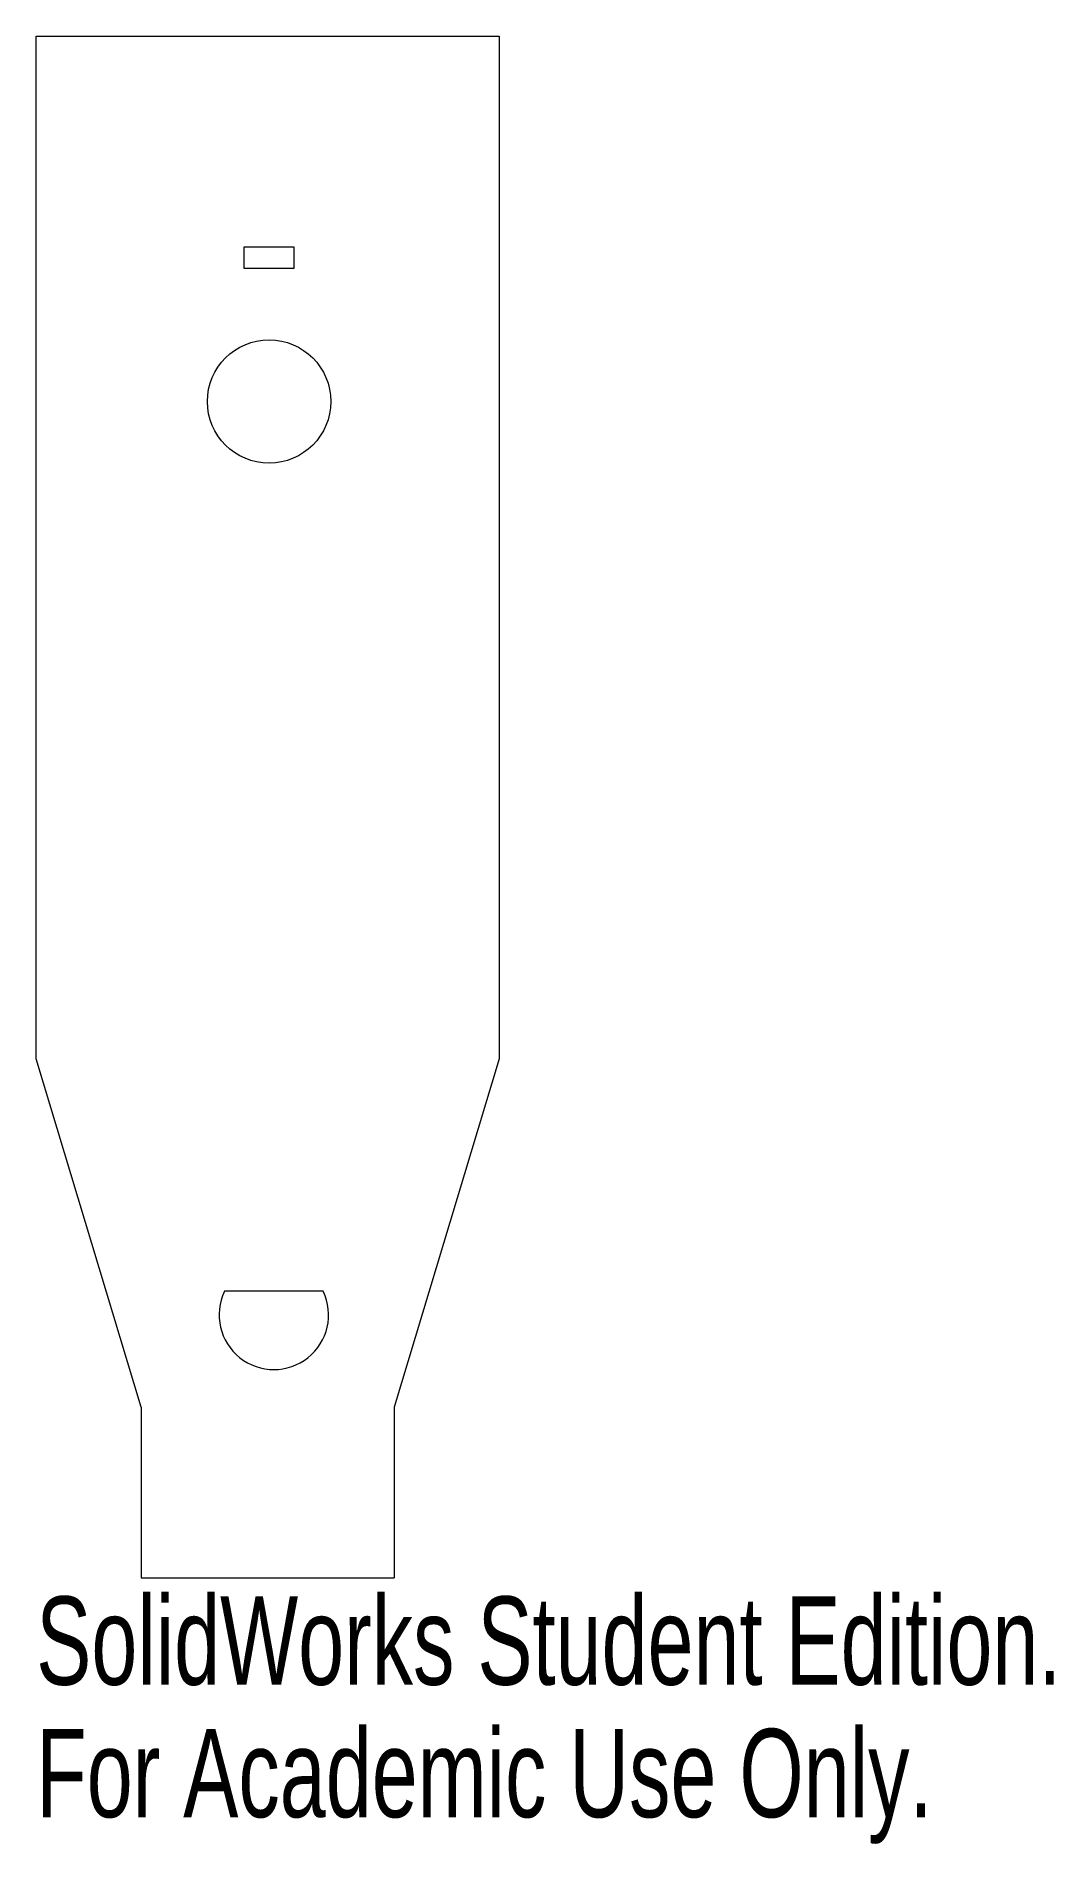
# Model space of a CAD drawing. Header units: millimetres. Extents: x -369.9 to -314.2, y 152.6 to 251.6.
import ezdxf

# ---------------------------------------------------------------- set-up
doc = ezdxf.new("R2010")
doc.units = ezdxf.units.MM
doc.styles.add('SLDTEXTSTYLE0', font='TXT', dxfattribs={"width": 0.7})

msp = doc.modelspace()

# ---------------------------------------------------------------- linework, layer by layer
at = {"color": 7, "linetype": 'Continuous', "lineweight": 15}
for p, q in [((-369.859, 195.576), (-369.859, 251.556)), ((-369.859, 251.556), (-344.532, 251.556)), ((-344.532, 251.556), (-344.532, 195.576)), ((-355.738, 240.009), (-358.498, 240.009)), ((-358.498, 240.009), (-358.498, 238.859)), ((-355.738, 238.859), (-355.738, 240.009)), ((-358.498, 238.859), (-355.738, 238.859)), ((-364.124, 176.492), (-369.859, 195.576)), ((-344.532, 195.576), (-350.267, 176.492)), ((-354.156, 182.841), (-359.556, 182.841)), ((-364.124, 176.492), (-364.124, 167.154)), ((-350.267, 176.492), (-350.267, 167.154)), ((-364.124, 167.154), (-350.267, 167.154))]:
    msp.add_line(p, q, dxfattribs=at)
msp.add_circle((-357.118, 231.556), 3.375, dxfattribs=at)
msp.add_arc((-356.856, 181.549), 2.993, 154.43575, 25.56425, dxfattribs=at)

# ---------------------------------------------------------------- texts
at = {"color": 7, "linetype": 'Continuous', "char_height": 4.83362, "attachment_point": 1, "style": 'SLDTEXTSTYLE0'}
for s, insert in [('SolidWorks Student Edition.', (-369.859, 166.134)), ('For Academic Use Only.', (-369.859, 158.884))]:
    msp.add_mtext(s, dxfattribs=dict(at, insert=insert))

doc.saveas('drawing.dxf')
